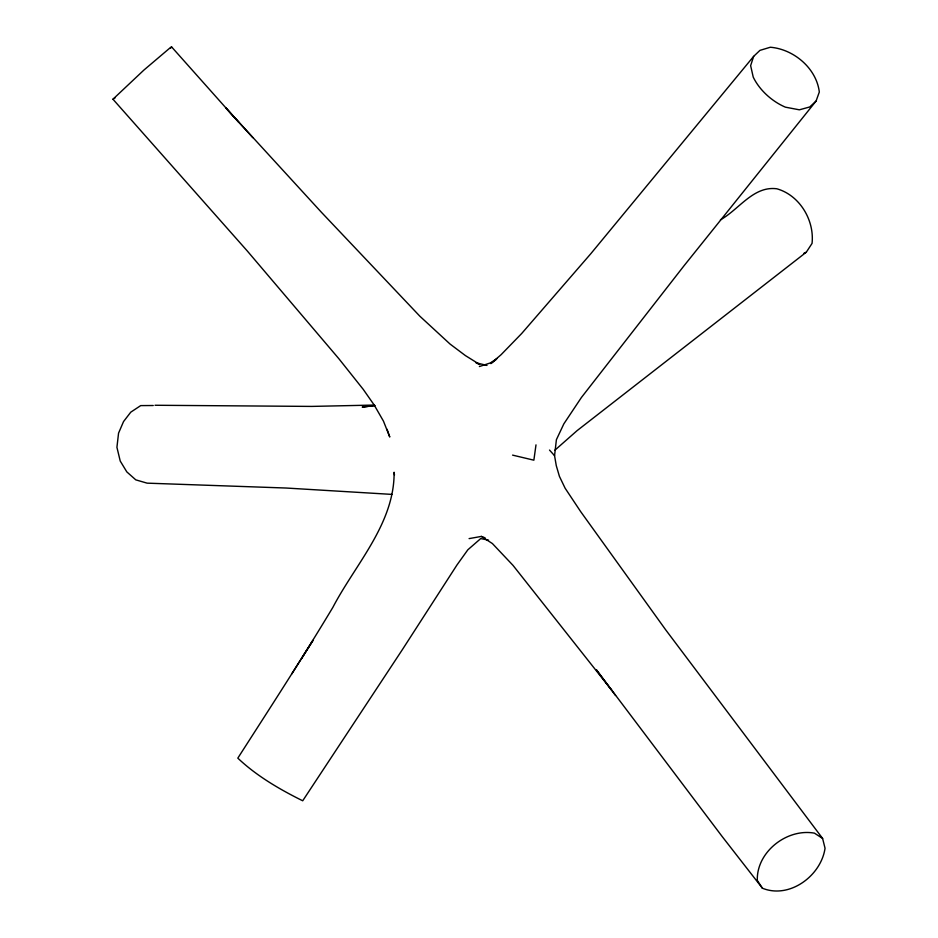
<?xml version="1.0" encoding="UTF-8"?>
<svg xmlns="http://www.w3.org/2000/svg" width="938" height="938" viewBox="0 0 938 938"><rect width="100%" height="100%" fill="white"/><g stroke="black" fill="none" stroke-linecap="round" stroke-linejoin="round"><path stroke-width="1.41" d="M615.562 695.515L596.474 669.92L722.154 836.508L762.406 888.216C789.479 899.261 821.125 875.787 825.041 848.245L822.614 838.466L665.64 629.761L580.704 511.667L565.11 488.194L559.423 476.363L556.281 465.658L554.557 455.692L556.398 439.699L563.844 423.859L581.431 397.466L684.013 265.782L816.072 101.058L819.32 92.018C816.435 68.24 793.724 49.175 770.344 47.24L759.944 50.371L753.66 56.35L590.834 253.682L521.68 333.506L501.08 354.716L490.809 363.604L496.202 359.512M535.997 444.87L533.863 460.183L512.57 455.118M753.66 56.35L750.635 65.648L753.226 77.092A43.699 27.777 39.1 0 0 785.399 107.167L799.375 109.816L809.764 106.955L816.072 101.058M488.557 540.124L480.713 538.588L467.851 549.785L456.994 564.946L402.285 649.764L302.704 800.782C279.641 789.362 256.426 775.843 237.818 758.139C269.91 708.12 302.306 658.288 332.884 607.332C355.502 564.043 394.464 523.662 394.124 472.248L394.464 475.085M301.825 658.148L313.022 640.349L291.706 673.988M554.956 450.146L577.069 430.659L806.293 252.205L812.05 243.411C814.559 220.242 799.704 195.245 776.84 188.784C753.366 185.689 739.003 209.537 720.431 219.832M387.066 429.276L389.762 437.002L383.454 421.127L374.215 405.064L363.252 389.387L338.841 358.691L247.222 250.903L112.959 99.217L143.983 69.998L170.446 47.545A33.322 0.961 -41.8 0 1 170.435 48.319M497.163 358.468L490.445 362.9L479.388 366.547M112.959 99.217L115.175 97.787M803.913 253.283L806.293 252.205M469.094 538.611L481.358 536.419L485.087 537.837M374.051 405.626L362.197 407.08L375.024 405.521M374.145 405.064L311.674 406.412L155.028 405.263M153.257 405.509L140.712 405.603L130.781 412.157L123.535 421.572L118.563 433.133L116.922 447.309L120.228 461.039L126.818 471.896L135.787 479.857L147.114 483.152L286.125 488.03L391.92 494.396M486.986 365.433L476.012 362.772L479.576 364.554M479.576 364.401L465.436 355.608L450.064 344.058L419.872 316.223L321.359 212.223L225.612 107.682L252.826 137.663M481.358 536.419L492.391 543.548L513.016 565.38L611.834 690.403M822.614 838.466L814.465 833.155C786.923 828.125 756.427 851.974 757.306 880.407L762.406 888.216M171.595 46.9L238.873 122.468M549.516 450.064L554.557 455.692"/></g></svg>
